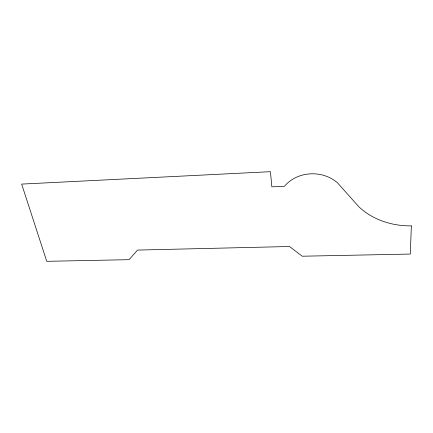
<?xml version="1.0" encoding="UTF-8"?>
<svg xmlns="http://www.w3.org/2000/svg" width="433" height="433" viewBox="0 0 433 433"><rect width="100%" height="100%" fill="white"/><g stroke="black" fill="none" stroke-linecap="round" stroke-linejoin="round"><path stroke-width="0.65" d="M411.35 225.874L410.316 254.057L302.25 256.217L289.466 246.512L137.559 250.079L129.077 259.676L46.753 261.321L21.65 184.095L270.43 171.679L271.854 186.829L284.519 186.26A34.624 29.839 1 0 1 337.572 182.905L358.887 206.812A77.431 65.28 -16.4 0 0 411.35 225.874"/></g></svg>
